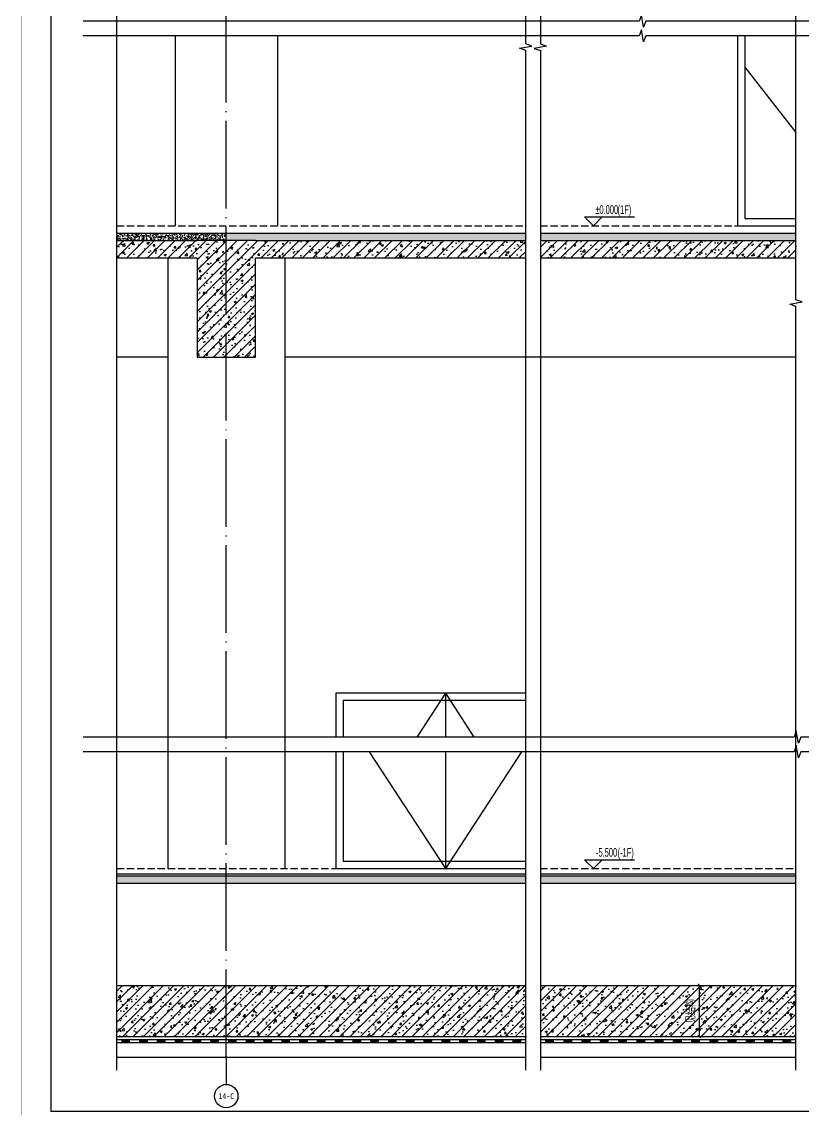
# Model space of a CAD drawing. Extents: x 57342 to 87103, y 19822 to 43940.
# Drawn here: x 75222 to 80572, y 24434 to 31878 of the extents above; entities that cross this region are included whole.
import ezdxf
from ezdxf.enums import TextEntityAlignment as Align

# ---------------------------------------------------------------- set-up
doc = ezdxf.new("R2010")
doc.units = 0
doc.header["$LTSCALE"] = 1000
doc.header["$MEASUREMENT"] = 0
doc.linetypes.add('DASH', pattern=[0.35, 0.25, -0.1])
doc.linetypes.add('DOTE', pattern=[2.42, 2, -0.2, 0.02, -0.2])
for name, color, linetype in [('01-标注_尺寸', 124, 'Continuous'), ('01-标注_标高', 200, 'Continuous'), ('01-标注_符号', 200, 'Continuous'), ('01-标注_轴线坐标', 132, 'Continuous'), ('02-TEXT_标注', 130, 'Continuous'), ('02-TEXT_轴号', 7, 'Continuous'), ('05-填充_天正', 26, 'Continuous'), ('A-C_门', 150, 'Continuous'), ('A-O_防水层', 222, 'Continuous'), ('A-STR-面层', 191, 'Continuous'), ('A-SUR_保温', 222, 'Continuous'), ('A-SUR_面层', 191, 'Continuous'), ('A-TECH_结构', 21, 'Continuous'), ('A_AXIS-轴线', 36, 'DOTE'), ('A_STR-砼墙', 51, 'Continuous'), ('A_STR-砼柱', 51, 'Continuous')]:
    doc.layers.add(name, color=color, linetype=linetype)
doc.styles.add('_TCH_AXIS', font='STXIHEI_0.TTF', dxfattribs={"width": 0.75})
doc.styles.add('_TCH_DIM', font='ros.shx', dxfattribs={"width": 0.8, "bigfont": 'jd.shx'})
doc.styles.add('_TCH_DIM_T3', font='ros.shx', dxfattribs={"width": 0.705882, "bigfont": 'jd.shx'})
doc.dimstyles.new('_TCH_ARCH&&20', dxfattribs={"dimtxt": 59.5, "dimasz": 20, "dimexe": 50, "dimexo": 60, "dimgap": 25.25, "dimtad": 1, "dimdec": 0, "dimzin": 0, "dimdsep": 46, "dimtxsty": '_TCH_DIM_T3', "dimblk": 'ARCHTICK', "dimcen": 0.09, "dimclrt": 7, "dimazin": 2, "dimtfac": 1, "dimtdec": 0, "dimtix": 1, "dimtmove": 2, "dimatfit": 3, "dimfxl": 0, "dimtolj": 1, "dimtzin": 0, "dimarcsym": 0})
pattern_1 = [(45, (0, 0), (-35.35534, 35.35534), []), (50, (0, 0), (143.45204, -12.55043), [15, -165]), (355, (0, 0), (-27.75027, 150.43843), [12, -132]), (100.4514, (11.95, -1.05), (115.70188, 137.8879), [12.74804, -140.22842]), (46.1842, (0, 40), (213.4482, -33.1038), [22.5, -247.5]), (96.6356, (17.79, 37.24), (186.93254, 194.82357), [19.12206, -210.3426]), (351.1842, (0, 40), (186.9324, 194.8237), [18, -198]), (21, (20, 30), (119.38141, -80.52378), [15, -165]), (326, (20, 30), (48.66307, 145.03), [12, -132]), (71.4514, (29.95, 23.29), (168.04453, 64.5061), [12.74804, -140.22842]), (37.5, (0, 0), (2.43197, 66.57877), [0, -130.4, 0, -134, 0, -132.5]), (7.5, (0, 0), (52.61391, 78.88234), [0, -76.4, 0, -127.4, 0, -50.5]), (327.5, (-44.6, 0), (106.764487, -4.510974), [0, -50, 0, -156, 0, -207]), (317.5, (-64.6, 0), (116.63723, 20.021), [0, -65, 0, -103.6, 0, -147])]
pattern_2 = [(50, (0, 0), (36.436934, -3.187817), [3.81, -41.91]), (355, (0, 0), (-7.048565, 38.211329), [3.048, -33.528]), (100.451, (3.036, -0.266), (29.3885, 35.023338), [3.238, -35.618]), (46.1842, (0, 10.16), (54.215808, -8.408466), [5.715, -62.865]), (96.6356, (4.52, 9.46), (47.480847, 49.48511), [4.857, -53.427]), (351.184, (0, 10.16), (47.48092, 49.485024), [4.572, -50.292]), (21, (5.08, 7.62), (30.322976, -20.453104), [3.81, -41.91]), (326, (5.08, 7.62), (12.360406, 36.837593), [3.048, -33.528]), (71.4514, (7.607, 5.916), (42.683298, 16.384572), [3.238, -35.618]), (37.5, (0, 0), (0.6177207, 16.9110078), [0, -33.1216, 0, -34.036, 0, -33.655]), (7.5, (0, 0), (13.3639325, 20.036115), [0, -19.4056, 0, -32.3596, 0, -12.827]), (327.5, (-11.328, 0), (27.118119, -1.1457488), [0, -12.7, 0, -39.624, 0, -52.578]), (317.5, (-16.408, 0), (29.625836, 5.085298), [0, -16.51, 0, -26.3144, 0, -37.338])]

# ---------------------------------------------------------------- blocks, each defined once
blk = doc.blocks.new('图框-A1+1-4')
for points, const_width in [([(0, 0), (1051, 0), (1051, 594), (0, 594)], 0.05), ([(976, 584), (25, 584), (25, 10), (976, 10)], 0.5)]:
    blk.add_lwpolyline(points, close=True, dxfattribs=dict(const_width=const_width))
blk = doc.blocks.new('$LinePat$防水层2')
at = {"color": 0}
blk.add_line((0, 0), (600, 0), dxfattribs=at)
blk.add_solid([(150, 0), (450, 0), (150, -100), (450, -100)], dxfattribs=at)
blk = doc.blocks.new('_ArchTick')
at = {"color": 0, "linetype": 'ByBlock', "const_width": 0.4}
blk.add_lwpolyline([(-0.5, -0.5), (0.5, 0.5)], dxfattribs=at)
blk = doc.blocks.new('*D256')
at = {"layer": '01-标注_尺寸', "color": 0, "lineweight": -2, "transparency": 16777216}
for p, q in [((79707.2, 25281.6), (79910.9, 25281.6)), ((79860.9, 24931.6), (79860.9, 25281.6)), ((79707.2, 24931.6), (79910.9, 24931.6))]:
    blk.add_line(p, q, dxfattribs=at)
at = {"layer": 'Defpoints', "color": 0, "transparency": 16777216}
for p in [(79647.2, 25281.6), (79860.9, 25281.6), (79647.2, 24931.6)]:
    blk.add_point(p, dxfattribs=at)
at = {"layer": '01-标注_尺寸', "color": 0, "lineweight": -2, "transparency": 16777216, "xscale": 20, "yscale": 20, "zscale": 20}
for p, rotation in [((79860.9, 25281.6), 90), ((79860.9, 24931.6), 270)]:
    blk.add_blockref('_ArchTick', p, dxfattribs=dict(at, rotation=rotation))
at = {"layer": '01-标注_尺寸', "color": 7, "transparency": 16777216, "insert": (79805.9, 25106.6), "char_height": 59.5, "attachment_point": 5, "rotation": 90, "style": '_TCH_DIM_T3'}
blk.add_mtext('\\A1;见结构', dxfattribs=at)

msp = doc.modelspace()

# ---------------------------------------------------------------- hatches: boundary and pattern name
at = {"layer": '05-填充_天正'}
h = msp.add_hatch(dxfattribs=at)
h.set_pattern_fill('AR-CONC', color=256, scale=20, style=0)
h.set_pattern_definition(pattern_2)
h.paths.add_polyline_path([(75872.2, 30431.6), (75872.2, 30381.6), (76622.2, 30381.6), (76622.2, 30431.6)])
h = msp.add_hatch(dxfattribs=at)
h.set_pattern_fill('钢筋混凝土', color=256, scale=20, style=0)
h.set_pattern_definition(pattern_1)
h.paths.add_polyline_path([(76422.2, 30261.6), (76422.2, 30381.6), (75872.2, 30381.6), (75872.2, 30261.6)])
h = msp.add_hatch(dxfattribs=at)
h.set_pattern_fill('钢筋混凝土', color=256, scale=20, style=0)
h.set_pattern_definition(pattern_1)
h.paths.add_polyline_path([(76422.2, 30381.6), (76422.2, 29581.6), (76822.2, 29581.6), (76822.2, 30381.6)])
h = msp.add_hatch(dxfattribs=at)
h.set_pattern_fill('AR-CONC', color=256, scale=20, style=0)
h.set_pattern_definition(pattern_2)
h.paths.add_polyline_path([(76622.2, 30431.6), (76622.2, 30381.6), (78672.2, 30381.6), (78672.2, 30431.6)])
h = msp.add_hatch(dxfattribs=at)
h.set_pattern_fill('钢筋混凝土', color=256, scale=20, style=0)
h.set_pattern_definition(pattern_1)
h.paths.add_polyline_path([(76822.2, 30381.6), (76822.2, 30261.6), (78672.2, 30261.6), (78672.2, 30381.6)])
h = msp.add_hatch(dxfattribs=at)
h.set_pattern_fill('AR-CONC', color=256, scale=20, style=0)
h.set_pattern_definition(pattern_2)
h.paths.add_polyline_path([(78772.2, 30431.6), (78772.2, 30381.6), (80522.2, 30381.6), (80522.2, 30431.6)])
h = msp.add_hatch(dxfattribs=at)
h.set_pattern_fill('钢筋混凝土', color=256, scale=20, style=0)
h.set_pattern_definition(pattern_1)
h.paths.add_polyline_path([(78772.2, 30381.6), (78772.2, 30261.6), (80522.2, 30261.6), (80522.2, 30381.6)])
h = msp.add_hatch(dxfattribs=at)
h.set_pattern_fill('AR-CONC', color=256, scale=20, style=0)
h.set_pattern_definition(pattern_2)
h.paths.add_polyline_path([(75872.2, 26031.6), (75872.2, 25981.6), (78672.2, 25981.6), (78672.2, 26031.6)])
h = msp.add_hatch(dxfattribs=at)
h.set_pattern_fill('AR-CONC', color=256, scale=20, style=0)
h.set_pattern_definition(pattern_2)
h.paths.add_polyline_path([(78772.2, 26031.6), (78772.2, 25981.6), (80522.2, 25981.6), (80522.2, 26031.6)])
h = msp.add_hatch(dxfattribs=at)
h.set_pattern_fill('钢筋混凝土', color=256, scale=20, style=0)
h.set_pattern_definition(pattern_1)
h.paths.add_polyline_path([(75872.2, 25281.6), (75872.2, 24931.6), (78672.2, 24931.6), (78672.2, 25281.6)])
h = msp.add_hatch(dxfattribs=at)
h.set_pattern_fill('钢筋混凝土', color=256, scale=20, style=0)
h.set_pattern_definition(pattern_1)
h.paths.add_polyline_path([(78772.2, 25281.6), (78772.2, 24931.6), (80522.2, 24931.6), (80522.2, 25281.6)])

# ---------------------------------------------------------------- linework, layer by layer
at = {"layer": '01-标注_标高'}
for p, q in [((79135.1, 30481.6), (79075.1, 30541.6)), ((79075.1, 30541.6), (79416.3, 30541.6)), ((79135.1, 30481.6), (79195.1, 30541.6)), ((79135.1, 26081.6), (79075.1, 26141.6)), ((79075.1, 26141.6), (79416.3, 26141.6)), ((79135.1, 26081.6), (79195.1, 26141.6))]:
    msp.add_line(p, q, dxfattribs=at)
at = {"layer": '01-标注_符号'}
for points in [[(75872.2, 24701.6), (75872.2, 34047.9), (75830.2, 34063.2), (75914.2, 34078), (75872.2, 34092.9), (75872.2, 43439.3)], [(78672.2, 24701.6), (78672.2, 31680.9), (78630.2, 31696.2), (78714.2, 31711), (78672.2, 31725.9), (78672.2, 38705.3)], [(78772.2, 38705.3), (78772.2, 31725.9), (78814.2, 31710.7), (78730.2, 31695.8), (78772.2, 31680.9), (78772.2, 24701.6)], [(80522.2, 24701.6), (80522.2, 29929.6), (80480.2, 29944.9), (80564.2, 29959.7), (80522.2, 29974.6), (80522.2, 35202.6)], [(83302.2, 31881.6), (79494.7, 31881.6), (79479.4, 31839.6), (79464.6, 31923.6), (79449.7, 31881.6), (75642.2, 31881.6)], [(83302.2, 31781.6), (79494.7, 31781.6), (79479.4, 31739.6), (79464.6, 31823.6), (79449.7, 31781.6), (75642.2, 31781.6)], [(85422.2, 26981.6), (80554.7, 26981.6), (80539.4, 26939.6), (80524.6, 27023.6), (80509.7, 26981.6), (75642.2, 26981.6)], [(85422.2, 26881.6), (80554.7, 26881.6), (80539.4, 26839.6), (80524.6, 26923.6), (80509.7, 26881.6), (75642.2, 26881.6)]]:
    msp.add_lwpolyline(points, dxfattribs=at)
at = {"layer": '01-标注_轴线坐标'}
msp.add_line((76622.2, 24791.6), (76622.2, 24604.1), dxfattribs=at)
msp.add_circle((76622.2, 24524.1), 80, dxfattribs=at)
at = {"layer": 'A-C_门'}
for points in [[(80122.2, 31781.6), (80122.2, 30481.6), (80522.2, 30481.6)], [(80172.2, 31781.6), (80172.2, 30531.6), (80522.2, 30531.6)], [(80172.2, 31567.7), (80522.2, 31120.5)], [(78672.2, 27281.6), (77372.2, 27281.6), (77372.2, 26981.6)], [(78122.2, 27281.6), (77926.5, 26981.6)], [(78122.2, 27281.6), (78122.2, 26981.6)], [(78122.2, 27281.6), (78317.8, 26981.6)], [(78672.2, 27231.6), (77422.2, 27231.6), (77422.2, 26981.6)], [(77372.2, 26881.6), (77372.2, 26081.6), (78672.2, 26081.6)], [(77422.2, 26881.6), (77422.2, 26131.6), (78672.2, 26131.6)], [(77600.4, 26881.6), (78122.2, 26081.6)], [(78643.9, 26881.6), (78122.2, 26081.6)], [(78122.2, 26881.6), (78122.2, 26081.6)]]:
    msp.add_lwpolyline(points, dxfattribs=at)
at = {"layer": 'A-STR-面层', "linetype": 'DASH', "ltscale": 0.2}
for points in [[(75872.2, 30481.6), (78672.2, 30481.6)], [(78772.2, 30481.6), (80522.2, 30481.6)], [(75872.2, 26081.6), (78672.2, 26081.6)], [(78772.2, 26081.6), (80522.2, 26081.6)]]:
    msp.add_lwpolyline(points, dxfattribs=at)
at = {"layer": 'A-STR-面层'}
for points in [[(75872.2, 26046.6), (78672.2, 26046.6)], [(78772.2, 26046.6), (80522.2, 26046.6)]]:
    msp.add_lwpolyline(points, dxfattribs=at)
at = {"layer": 'A-SUR_保温'}
for points in [[(75872.2, 24911.6), (78672.2, 24911.6)], [(75872.2, 24891.6), (78672.2, 24891.6)], [(78772.2, 24891.6), (80522.2, 24891.6)], [(78822.2, 24911.6), (80522.2, 24911.6)], [(75872.2, 24791.6), (78672.2, 24791.6)], [(78772.2, 24791.6), (80522.2, 24791.6)]]:
    msp.add_lwpolyline(points, dxfattribs=at)
at = {"layer": 'A-SUR_面层'}
for p, q in [((75872.2, 30431.6), (76622.2, 30431.6)), ((75872.2, 30381.6), (76422.2, 30381.6)), ((76622.2, 30431.6), (78672.2, 30431.6)), ((76822.2, 30381.6), (78672.2, 30381.6)), ((78772.2, 30431.6), (80522.2, 30431.6)), ((78772.2, 30381.6), (80522.2, 30381.6)), ((75872.2, 26031.6), (78672.2, 26031.6)), ((75872.2, 25981.6), (78672.2, 25981.6)), ((78772.2, 26031.6), (80522.2, 26031.6)), ((78772.2, 25981.6), (80522.2, 25981.6))]:
    msp.add_line(p, q, dxfattribs=at)
at = {"layer": 'A-TECH_结构'}
for points in [[(76272.2, 31781.6), (76272.2, 30481.6)], [(76972.2, 31781.6), (76972.2, 30481.6)], [(76222.2, 30261.6), (76222.2, 26081.6)], [(77022.2, 30261.6), (77022.2, 26081.6)], [(76222.2, 29581.6), (75872.2, 29581.6)], [(78722.2, 29581.6), (77022.2, 29581.6)], [(78922.2, 29581.6), (78722.2, 29581.6)], [(80522.2, 29581.6), (78822.2, 29581.6)]]:
    msp.add_lwpolyline(points, dxfattribs=at)
at = {"layer": 'A_AXIS-轴线', "ltscale": 0.3}
msp.add_line((76622.2, 24791.6), (76622.2, 41881.6), dxfattribs=at)
at = {"layer": 'A_STR-砼墙'}
for p, q in [((75872.2, 30381.6), (76422.2, 30381.6)), ((76822.2, 30381.6), (78672.2, 30381.6)), ((78772.2, 30381.6), (80522.2, 30381.6)), ((75872.2, 30261.6), (76422.2, 30261.6)), ((76822.2, 30261.6), (78672.2, 30261.6)), ((78772.2, 30261.6), (80522.2, 30261.6)), ((75872.2, 25281.6), (78672.2, 25281.6)), ((78772.2, 25281.6), (80522.2, 25281.6)), ((75872.2, 24931.6), (78672.2, 24931.6)), ((78772.2, 24931.6), (80522.2, 24931.6))]:
    msp.add_line(p, q, dxfattribs=at)
at = {"layer": 'A_STR-砼柱'}
for p, q in [((76822.2, 30381.6), (76422.2, 30381.6)), ((76422.2, 30261.6), (76422.2, 29581.6)), ((76822.2, 29581.6), (76822.2, 30261.6)), ((76422.2, 29581.6), (76822.2, 29581.6))]:
    msp.add_line(p, q, dxfattribs=at)

# ---------------------------------------------------------------- block references
at = {"xscale": 20, "yscale": 20, "zscale": 20, "rotation": 270}
msp.add_blockref('图框-A1+1-4', (75222.2, 43939.3), dxfattribs=at)
at = {"layer": 'A-O_防水层', "yscale": 0.2, "zscale": 0.2, "rotation": 359.9999999999999}
for p, xscale in [((75872.2, 24911.6), 0.2028985507245196), ((75993.9, 24911.6), 0.2028985507245196), ((76115.6, 24911.6), 0.2028985507245196), ((76237.4, 24911.6), 0.2028985507245196), ((76359.1, 24911.6), 0.2028985507245196), ((76480.9, 24911.6), 0.2028985507245196), ((76602.6, 24911.6), 0.2028985507245196), ((76724.3, 24911.6), 0.2028985507245196), ((76846.1, 24911.6), 0.2028985507245196), ((76967.8, 24911.6), 0.2028985507245196), ((77089.6, 24911.6), 0.2028985507245196), ((77211.3, 24911.6), 0.2028985507245196), ((77333, 24911.6), 0.2028985507245196), ((77454.8, 24911.6), 0.2028985507245196), ((77576.5, 24911.6), 0.2028985507245196), ((77698.3, 24911.6), 0.2028985507245196), ((77820, 24911.6), 0.2028985507245196), ((77941.7, 24911.6), 0.2028985507245196), ((78063.5, 24911.6), 0.2028985507245196), ((78185.2, 24911.6), 0.2028985507245196), ((78307, 24911.6), 0.2028985507245196), ((78428.7, 24911.6), 0.2028985507245196), ((78550.4, 24911.6), 0.2028985507245196), ((78772.2, 24911.6), 0.2083333333335274), ((78897.2, 24911.6), 0.2083333333335274), ((79022.2, 24911.6), 0.2083333333335274), ((79147.2, 24911.6), 0.2083333333335274), ((79272.2, 24911.6), 0.2083333333335274), ((79397.2, 24911.6), 0.2083333333335274), ((79522.2, 24911.6), 0.2083333333335274), ((79647.2, 24911.6), 0.2083333333335274), ((79772.2, 24911.6), 0.2083333333335274), ((79897.2, 24911.6), 0.2083333333335274), ((80022.2, 24911.6), 0.2083333333335274), ((80147.2, 24911.6), 0.2083333333335274), ((80272.2, 24911.6), 0.2083333333335274), ((80397.2, 24911.6), 0.2083333333335274)]:
    msp.add_blockref('$LinePat$防水层2', p, dxfattribs=dict(at, xscale=xscale))

# ---------------------------------------------------------------- texts
at = {"layer": '02-TEXT_标注', "style": '_TCH_DIM', "width": 0.564706}
for s, p in [('%%P0.000', (79148.4, 30562.6)), ('(1F)', (79301, 30562.6)), ('-5.500', (79152.9, 26162.6)), ('(-1F)', (79301, 26162.6))]:
    msp.add_text(s, height=59.5, dxfattribs=at).set_placement(p)
at = {"layer": '02-TEXT_轴号', "style": '_TCH_AXIS', "width": 0.927711}
msp.add_text('14-C', height=38.28, dxfattribs=at).set_placement((76569.5, 24504.9), (76674.8, 24504.9), align=Align.FIT)

# ---------------------------------------------------------------- dimensions: what is measured, and where the dimension line sits
at = {"layer": '01-标注_尺寸'}
dim = msp.add_aligned_dim(p1=(79647.2, 24931.6), p2=(79647.2, 25281.6), distance=-213.8, text='见结构', dimstyle='_TCH_ARCH&&20', dxfattribs=at)
dim.commit()
dim.dimension.update_dxf_attribs({"geometry": '*D256', "text_midpoint": (79805.9, 25106.6)})

doc.saveas('drawing.dxf')
